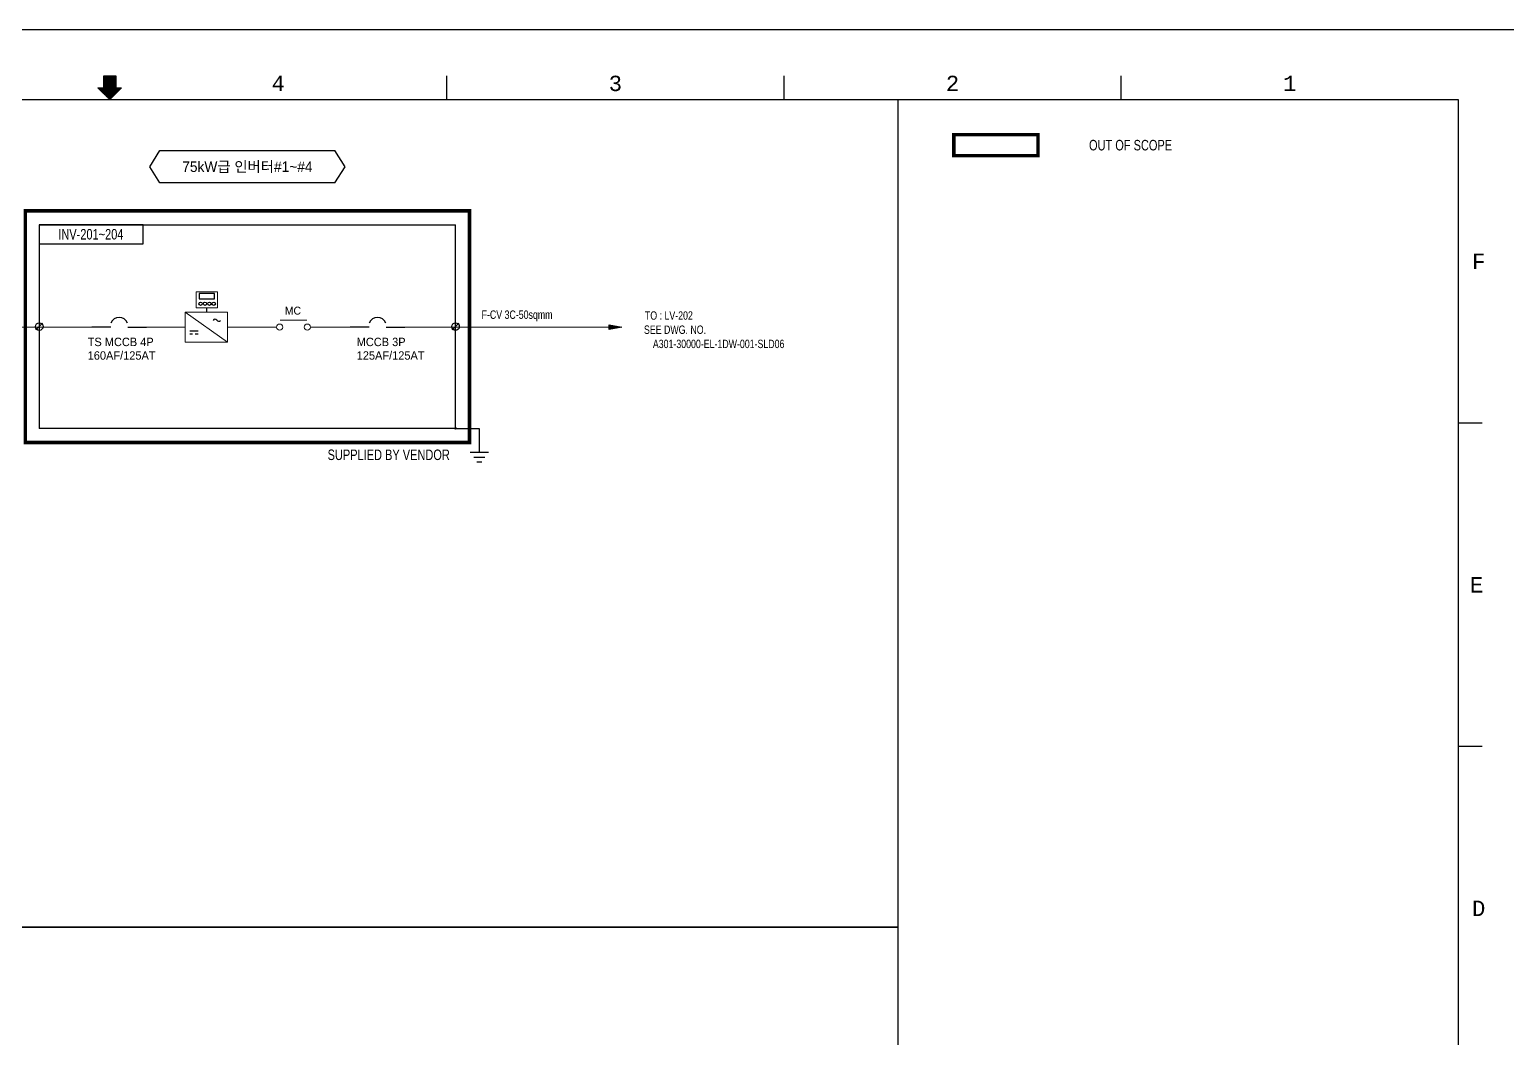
# Model space of a CAD drawing. Header units: feet. Extents: x 1 to 168002, y -59383 to 29717.
# Drawn here: x 104607 to 125689, y -14368 to 17 of the extents above; entities that cross this region are included whole.
import ezdxf
from ezdxf.enums import TextEntityAlignment as Align
from ezdxf.lldxf.tags import DXFTag

# ---------------------------------------------------------------- set-up
doc = ezdxf.new("R2010")
doc.units = ezdxf.units.FT
doc.header["$LTSCALE"] = 50
doc.header["$MEASUREMENT"] = 0
doc.linetypes.add('CONTINU', pattern=[0])
doc.linetypes.add('PHANTOMX2', pattern=[5, 2.5, -0.5, 0.5, -0.5, 0.5, -0.5])
doc.layers.get('0').update_dxf_attribs({"linetype": 'CONTINUOUS'})
doc.layers.add('Border', color=7, linetype='CONTINUOUS', lineweight=0)
doc.layers.add('치수선', color=7, linetype='CONTINUOUS', lineweight=20)
for name, color, linetype in [('E-PNL', 1, 'CEN50'), ('E-Pow', 4, 'CONTINUOUS'), ('E-SYM0', 3, 'CONTINUOUS'), ('E-Text-1', 2, 'CONTINUOUS'), ('E-Text-2', 4, 'CONTINUOUS'), ('TEXT', 7, 'CONTINUOUS')]:
    doc.layers.add(name, color=color, linetype=linetype)
doc.styles.add('TB-1$0$MONOTXT', font='monotxt_.ttf')
doc.styles.add('굴림', font='')
doc.styles.add('돋움', font='')
doc.styles.get('굴림').set_extended_font_data('Gulim')
doc.styles.get('돋움').set_extended_font_data('Dotum')
tags = doc.linetypes.add('CEN50', pattern=[56, 50, -2, 2, -2]).pattern_tags.tags
tags[10:11] = [DXFTag(74, 4), DXFTag(75, 0), DXFTag(340, '0'), DXFTag(46, 1.0), DXFTag(50, 0.0), DXFTag(44, 0.0), DXFTag(45, 0.0)]
tags[8:9] = [DXFTag(74, 4), DXFTag(75, 0), DXFTag(340, '0'), DXFTag(46, 1.0), DXFTag(50, 0.0), DXFTag(44, 0.0), DXFTag(45, 0.0)]
tags[6:7] = [DXFTag(74, 4), DXFTag(75, 0), DXFTag(340, '0'), DXFTag(46, 1.0), DXFTag(50, 0.0), DXFTag(44, 0.0), DXFTag(45, 0.0)]
tags[4:5] = [DXFTag(74, 4), DXFTag(75, 0), DXFTag(340, '0'), DXFTag(46, 1.0), DXFTag(50, 0.0), DXFTag(44, 0.0), DXFTag(45, 0.0)]

# ---------------------------------------------------------------- blocks, each defined once
blk = doc.blocks.new('A$C1F1908AF')
at = {"layer": 'E-Pow'}
h = blk.add_hatch(color=7, dxfattribs=at)
h.dxf.hatch_style = 1
h.paths.add_polyline_path([(500, 88), (0, 0), (500, -88)])
at = {"layer": 'E-Pow', "color": 7}
blk.add_lwpolyline([(500, 88), (0, 0), (500, -88)], close=True, dxfattribs=at)
blk = doc.blocks.new('FORMAT')
at = {"layer": 'Border', "color": 0, "linetype": 'Continuous', "lineweight": 25}
for p, q in [((21665, 29041), (21835, 29041)), ((21665, 28870), (21665, 29041)), ((21672, 28778), (21672, 29041)), ((21682, 28768), (21682, 29041)), ((21691, 28759), (21691, 29041)), ((21701, 28749), (21701, 29041)), ((21711, 28739), (21711, 29041)), ((21720, 28729), (21720, 29041)), ((21730, 28720), (21730, 29041)), ((21740, 28710), (21740, 29041)), ((21750, 28700), (21750, 29041)), ((21759, 28710), (21759, 29041)), ((21769, 28719), (21769, 29041)), ((21779, 28729), (21779, 29041)), ((21789, 28739), (21789, 29041)), ((21798, 28748), (21798, 29041)), ((21808, 28758), (21808, 29041)), ((21818, 28768), (21818, 29041)), ((21827, 28778), (21827, 29041)), ((21835, 29041), (21835, 28870)), ((26562, 28700), (26562, 29041)), ((31375, 28700), (31375, 29041)), ((36187, 28700), (36187, 29041)), ((2500, 28700), (41000, 28700)), ((21750, 28700), (21580, 28870)), ((21580, 28870), (21665, 28870)), ((21584, 28865), (21584, 28870)), ((21594, 28856), (21594, 28870)), ((21604, 28846), (21604, 28870)), ((21614, 28836), (21614, 28870)), ((21623, 28827), (21623, 28870)), ((21633, 28817), (21633, 28870)), ((21643, 28807), (21643, 28870)), ((21652, 28797), (21652, 28870)), ((21662, 28788), (21662, 28870)), ((21920, 28870), (21750, 28700)), ((21835, 28870), (21920, 28870)), ((21837, 28787), (21837, 28870)), ((21847, 28797), (21847, 28870)), ((21857, 28807), (21857, 28870)), ((21866, 28817), (21866, 28870)), ((21876, 28826), (21876, 28870)), ((21886, 28836), (21886, 28870)), ((21895, 28846), (21895, 28870)), ((21905, 28855), (21905, 28870)), ((21915, 28865), (21915, 28870)), ((41000, 28700), (41000, 1000)), ((41343, 24083), (41000, 24083)), ((41343, 19467), (41000, 19467))]:
    blk.add_line(p, q, dxfattribs=at)
blk.add_lwpolyline([(0, 0), (0, 29700), (42000, 29700), (42000, 0)], close=True, dxfattribs=at)
at = {"layer": 'Border', "color": 0, "linetype": 'Continuous', "lineweight": 25, "style": 'TB-1$0$MONOTXT'}
for s, p in [('4', (24155, 29041)), ('3', (28968, 29041)), ('2', (33780, 29041)), ('1', (38594, 29041))]:
    blk.add_text(s, height=219, dxfattribs=at).set_placement(p, align=Align.TOP_CENTER)
for s, p in [('F', (41196, 26392)), ('E', (41167, 21775)), ('D', (41196, 17158))]:
    blk.add_text(s, height=220, dxfattribs=at).set_placement(p, align=Align.MIDDLE_LEFT)
blk = doc.blocks.new('TITLE')
at = {"xscale": 0.01, "yscale": 0.01, "zscale": 0.01}
blk.add_blockref('FORMAT', (0, 0), dxfattribs=at)

msp = doc.modelspace()

# ---------------------------------------------------------------- hatches: boundary and pattern name
at = {"lineweight": 20}
msp.add_hatch(color=256, dxfattribs=at).paths.add_polyline_path([(110676.7, -5676.3, -1), (110698.3, -5676.3, -1)])

# ---------------------------------------------------------------- linework, layer by layer
at = {"color": 1}
for p, q in [((106321.9, -1940.8, 0.1), (106468.7, -1708.9, 0.1)), ((106468.7, -1708.9, 0.1), (108964.7, -1708.9, 0.1)), ((109111.5, -1940.8, 0.1), (108964.7, -1708.9, 0.1)), ((106468.7, -2172.8, 0.1), (106321.9, -1940.8, 0.1)), ((108964.7, -2172.8, 0.1), (109111.5, -1940.8, 0.1)), ((108964.7, -2172.8, 0.1), (106468.7, -2172.8, 0.1)), ((104745.9, -2769.9, 0.1), (110687.5, -2769.9, 0.1)), ((104745.9, -2769.9, 0.1), (104745.9, -5676.3, 0.1)), ((110687.5, -5676.3, 0.1), (110687.5, -2769.9, 0.1)), ((110687.5, -5676.3, 0.1), (104745.9, -5676.3, 0.1))]:
    msp.add_line(p, q, dxfattribs=at)
at = {"color": 0, "linetype": 'ByBlock', "ltscale": 100}
for p, q in [((107130.5, -3956.2, 0.1), (107130.5, -4017.9, 0.1)), ((107013.1, -4289.1, 0.1), (106894.4, -4289.1, 0.1)), ((106934.8, -4329.6, 0.1), (106894.4, -4329.6, 0.1)), ((107013.1, -4329.6, 0.1), (106970.8, -4329.6, 0.1))]:
    msp.add_line(p, q, dxfattribs=at)
at = {"ltscale": 100, "elevation": 0.1}
for points in [[(117001.5, -12794), (86501, -12794), (86501, -983.3), (117001.5, -983.3)], [(86501, -12794), (117001.5, -12794), (117001.5, -26053.5), (86501, -26053.5)]]:
    msp.add_lwpolyline(points, close=True, dxfattribs=at)
at = {"color": 6, "linetype": 'PHANTOMX2', "ltscale": 0.3, "const_width": 50, "elevation": 0.1}
for points in [[(117801.5, -1483.3), (119001.5, -1483.3), (119001.5, -1783.3), (117801.5, -1783.3)], [(104545.9, -2569.9), (110887.5, -2569.9), (110887.5, -5876.3), (104545.9, -5876.3)]]:
    msp.add_lwpolyline(points, close=True, dxfattribs=at)
at = {"color": 0, "elevation": 0.1}
msp.add_lwpolyline([(107249.3, -3750.4), (107026, -3750.4), (107026, -3827.4), (107249.3, -3827.4), (107249.3, -3750.4)], dxfattribs=at)
at = {"color": 0}
for centre in [(107048.1, -3896.7, 0.1), (107110.9, -3896.7, 0.1), (107174.5, -3896.7, 0.1), (107236.4, -3896.7, 0.1)]:
    msp.add_circle(centre, 23, dxfattribs=at)
at = {"color": 7, "linetype": 'Continuous'}
msp.add_circle((110687.5, -5676.3, 0.1), 10.8, dxfattribs=at)
msp.add_circle((110687.5, -5676.3, 0.1), 10.8, dxfattribs=at)
at = {"color": 0, "linetype": 'ByBlock', "ltscale": 100}
for centre, radius, start, end in [((107252.8, -4145.8, 0.1), 28.8, 28.58567, 158.53129), ((107307, -4110.7, 0.1), 36, 216.45004, 317.27474)]:
    msp.add_arc(centre, radius, start, end, dxfattribs=at)
at = {"layer": 'E-PNL'}
for p, q in [((104698.2, -4270.3, 0.1), (104793.7, -4174.8, 0.1)), ((110639.8, -4270.3, 0.1), (110735.2, -4174.8, 0.1))]:
    msp.add_line(p, q, dxfattribs=at)
at = {"layer": 'E-PNL', "elevation": 0.1}
msp.add_lwpolyline([(106229.6, -2769.9), (104745.9, -2769.9), (104745.9, -3039.9), (106229.6, -3039.9)], close=True, dxfattribs=at)
at = {"layer": 'E-PNL'}
for centre in [(104745.9, -4222.6, 0.1), (110687.5, -4222.6, 0.1)]:
    msp.add_circle(centre, 54, dxfattribs=at)
at = {"layer": 'E-SYM0'}
for p, q in [((105765.1, -4230.5, 0.1), (105495.1, -4230.5, 0.1)), ((106008.1, -4230.5, 0.1), (106278.1, -4230.5, 0.1)), ((109453.2, -4230.5, 0.1), (109183.2, -4230.5, 0.1)), ((109696.2, -4230.5, 0.1), (109966.2, -4230.5, 0.1))]:
    msp.add_line(p, q, dxfattribs=at)
for centre in [(105886.6, -4217, 0.1), (109574.7, -4217, 0.1)]:
    msp.add_arc(centre, 126, 20.92483, 159.07517, dxfattribs=at)
at = {"layer": 'TEXT', "color": 3}
for p, q in [((110687.5, -5676.3, 0.1), (111027.3, -5676.3, 0.1)), ((110687.5, -5676.3, 0.1), (111027.3, -5676.3, 0.1)), ((111027.3, -5676.3, 0.1), (111027.3, -6016.1, 0.1)), ((111027.3, -5676.3, 0.1), (111027.3, -6016.1, 0.1)), ((110894.9, -6016.1, 0.1), (111159.7, -6016.1, 0.1)), ((110947.3, -6085, 0.1), (111107.3, -6085, 0.1)), ((110993, -6153.9, 0.1), (111061.6, -6153.9, 0.1))]:
    msp.add_line(p, q, dxfattribs=at)
at = {"layer": '치수선', "color": 3, "lineweight": 20}
for p, q in [((106828.5, -4017.9, 0.1), (107432.5, -4443.1, 0.1)), ((108567.3, -4133.4, 0.1), (108182.7, -4133.4, 0.1))]:
    msp.add_line(p, q, dxfattribs=at)
at = {"layer": '치수선', "color": 4, "lineweight": 20}
for p, q in [((104745.9, -4230.2, 0.1), (101173.7, -4230.2, 0.1)), ((105495.1, -4230.5, 0.1), (104745.9, -4230.5, 0.1)), ((106828.5, -4230.5, 0.1), (106278.1, -4230.5, 0.1)), ((107432.5, -4230.5, 0.1), (108133.5, -4230.5, 0.1)), ((109183.2, -4230.5, 0.1), (108617, -4230.5, 0.1)), ((112879.4, -4230.3, 0.1), (109966.2, -4230.5, 0.1))]:
    msp.add_line(p, q, dxfattribs=at)
at = {"layer": '치수선', "color": 3, "lineweight": 20, "elevation": 0.1}
msp.add_lwpolyline([(107291.3, -3725.3), (106983.4, -3725.3), (106983.4, -3956.2), (107291.3, -3956.2), (107291.3, -3725.3)], dxfattribs=at)
msp.add_lwpolyline([(107432.5, -4017.9), (107432.5, -4443.1), (106828.5, -4443.1), (106828.5, -4017.9)], close=True, dxfattribs=at)
at = {"layer": '치수선', "color": 3, "lineweight": 20}
for centre in [(108177.5, -4230.5, 0.1), (108573, -4230.5, 0.1)]:
    msp.add_circle(centre, 44.1, dxfattribs=at)

# ---------------------------------------------------------------- block references
at = {"color": 7, "linetype": 'CONTINU', "ltscale": 100, "xscale": 100, "yscale": 100, "zscale": 100}
msp.add_blockref('TITLE', (84001.4, -29683.3, 0.1), dxfattribs=at)
at = {"layer": 'E-SYM0', "xscale": -0.3616090533993071, "yscale": 0.3616090533993071, "zscale": 0.3616090533993071}
msp.add_blockref('A$C1F1908AF', (113060.2, -4230.3, 0.1), dxfattribs=at)

# ---------------------------------------------------------------- texts
at = {"color": 2, "lineweight": 20, "style": '돋움'}
msp.add_text('75kW급 인버터#1~#4', height=150, dxfattribs=at).set_placement((107716.7, -1940.8, 0.1), align=Align.MIDDLE_CENTER)
at = {"layer": 'E-Text-1', "style": '돋움', "width": 0.8}
for s, height, p in [('OUT OF SCOPE', 150, (119730.1, -1633.3, 0.1)), ('F-CV 3C-50sqmm', 120, (111059.8, -4052.4, 0.1)), ('SUPPLIED BY VENDOR', 150, (108861.4, -6052.4, 0.1))]:
    msp.add_text(s, height=height, dxfattribs=at).set_placement(p, align=Align.MIDDLE_LEFT)
msp.add_text('INV-201~204', height=150, dxfattribs=at).set_placement((105482.3, -2904.9, 0.1), align=Align.MIDDLE_CENTER)
at = {"layer": 'E-Text-2', "style": '돋움', "width": 0.8}
for s, p in [('TO : LV-202', (113733.1, -4064.7, 0.1)), ('SEE DWG. NO.', (113820.2, -4267.2, 0.1)), ('A301-30000-EL-1DW-001-SLD06', (114443.2, -4469.7, 0.1))]:
    msp.add_text(s, height=120, dxfattribs=at).set_placement(p, align=Align.MIDDLE_CENTER)
at = {"layer": 'TEXT', "color": 3, "style": '돋움'}
for s, p in [('TS MCCB 4P', (105437, -4501.5, 0.1)), ('MCCB 3P', (109276.7, -4501.5, 0.1)), ('160AF/125AT', (105437, -4695.1, 0.1)), ('125AF/125AT', (109276.7, -4695.1, 0.1))]:
    msp.add_text(s, height=120, dxfattribs=at).set_placement(p)
at = {"layer": 'TEXT', "color": 3, "insert": (108481.9, -3938.8, 0.1), "char_height": 113.176, "width": 420.834, "attachment_point": 3, "style": '굴림'}
msp.add_mtext('{\\fGulim|b0|i0|c129|p50;MC}', dxfattribs=at)

doc.saveas('drawing.dxf')
